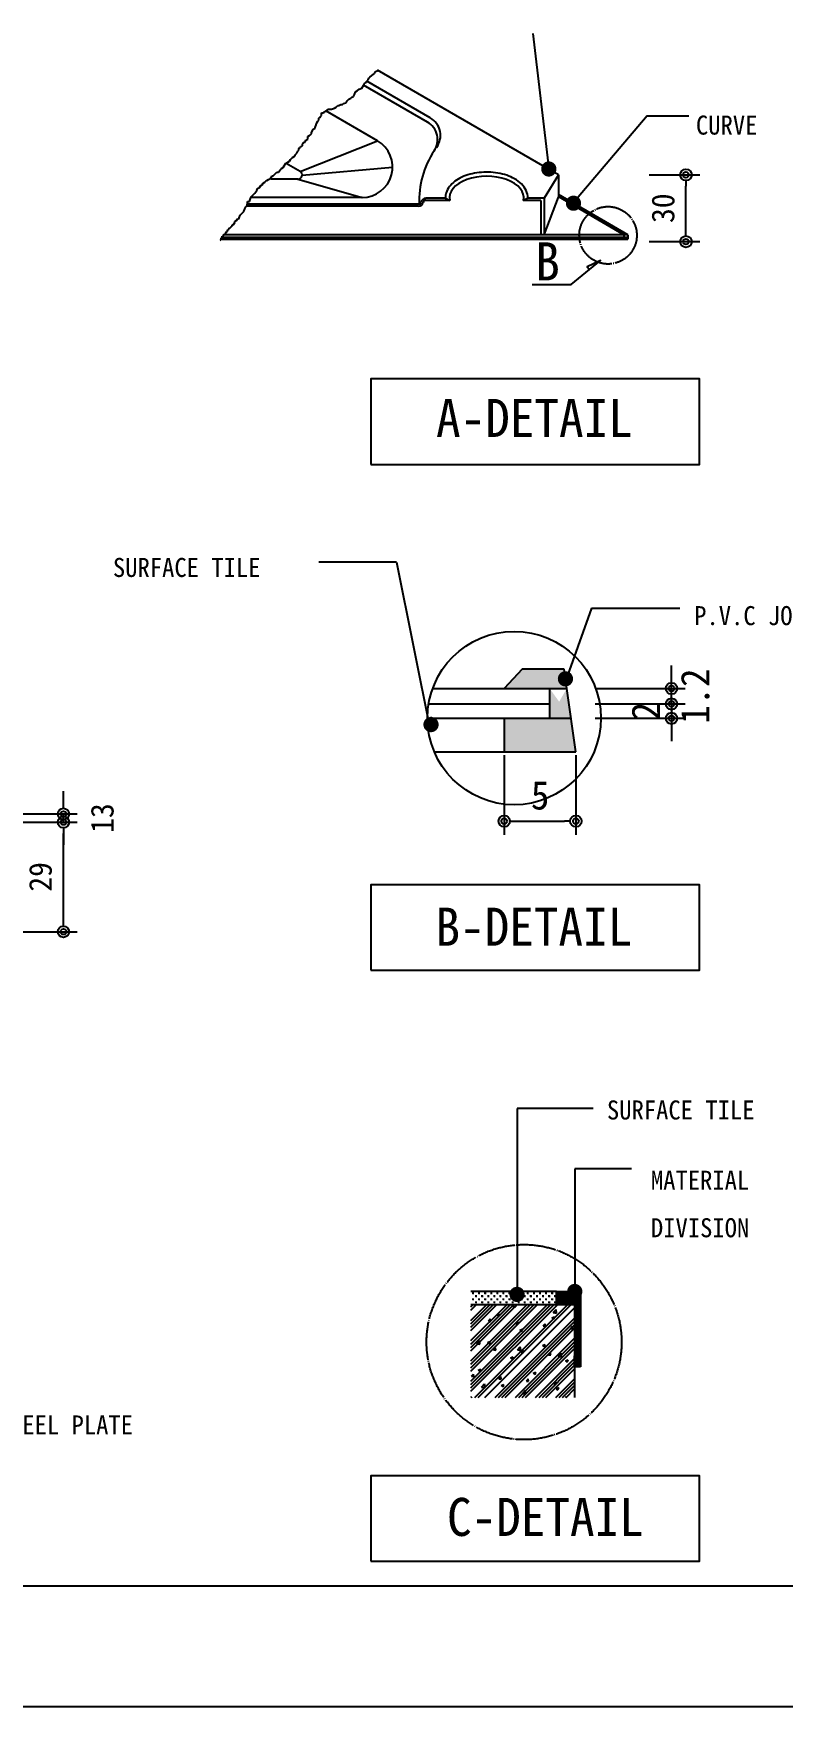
# Model space of a CAD drawing. Header units: millimetres. Extents: x 209 to 75467, y 6568 to 12199.
# Drawn here: x 60405 to 61586, y 6837 to 9473 of the extents above; entities that cross this region are included whole.
import ezdxf

# ---------------------------------------------------------------- set-up
doc = ezdxf.new("R2010")
doc.units = ezdxf.units.MM
doc.header["$MEASUREMENT"] = 0
doc.linetypes.add('CENTER', pattern=[65, 60, -2, 1, -2])
doc.layers.get('0').update_dxf_attribs({"linetype": 'CONTINUOUS'})
for name, color, linetype in [('7dim', 7, 'CONTINUOUS'), ('DIM', 7, 'CONTINUOUS'), ('DIM1', 7, 'CONTINUOUS'), ('LEADER', 7, 'CONTINUOUS'), ('TABL', 7, 'CONTINUOUS'), ('TEX', 3, 'CONTINUOUS'), ('TEXT', 7, 'CONTINUOUS')]:
    doc.layers.add(name, color=color, linetype=linetype)
doc.styles.add('굴림체', font='굴림체')
doc.styles.add('돋움체', font='')
doc.styles.get('돋움체').set_extended_font_data('DotumChe')
doc.dimstyles.new('pjssd', dxfattribs={"dimscale": 10, "dimtxt": 2.5, "dimasz": 1, "dimexe": 1.2, "dimexo": 1.5, "dimgap": 1, "dimtad": 1, "dimdec": 0, "dimdsep": 46, "dimlunit": 6, "dimtxsty": '굴림체', "dimblk": 'ORIGIN2', "dimcen": -1, "dimdle": 2, "dimclrd": 7, "dimclre": 7, "dimclrt": 3, "dimadec": 0, "dimazin": 0, "dimtfac": 1, "dimtdec": 0, "dimtix": 1, "dimtmove": 2, "dimatfit": 0, "dimldrblk": 'DIMDOT', "dimfxl": 1.2, "dimtolj": 1, "dimtzin": 0, "dimarcsym": 0})

# ---------------------------------------------------------------- blocks, each defined once
blk = doc.blocks.new('*X39')
at = {"color": 0}
for p, q in [((206.25, 279.75), (206.62, 279.75)), ((206.25, 278.25), (206.62, 278.25)), ((206.44, 279.56), (206.44, 279.94)), ((206.44, 278.06), (206.44, 278.44)), ((206.44, 276.91), (206.44, 276.94)), ((207, 279), (207.38, 279)), ((207, 277.5), (207.38, 277.5)), ((207.19, 278.81), (207.19, 279.19)), ((207.19, 277.31), (207.19, 277.69)), ((207.75, 279.75), (208.12, 279.75)), ((207.75, 278.25), (208.12, 278.25)), ((207.94, 279.56), (207.94, 279.94)), ((207.94, 278.06), (207.94, 278.44)), ((207.94, 276.91), (207.94, 276.94)), ((208.5, 279), (208.88, 279)), ((208.5, 277.5), (208.88, 277.5)), ((208.69, 278.81), (208.69, 279.19)), ((208.69, 277.31), (208.69, 277.69)), ((209.25, 279.75), (209.62, 279.75)), ((209.25, 278.25), (209.62, 278.25)), ((209.44, 279.56), (209.44, 279.94)), ((209.44, 278.06), (209.44, 278.44)), ((209.44, 276.91), (209.44, 276.94)), ((210, 279), (210.38, 279)), ((210, 277.5), (210.38, 277.5)), ((210.19, 278.81), (210.19, 279.19)), ((210.19, 277.31), (210.19, 277.69)), ((210.75, 279.75), (211.12, 279.75)), ((210.75, 278.25), (211.12, 278.25)), ((210.94, 279.56), (210.94, 279.94)), ((210.94, 278.06), (210.94, 278.44)), ((210.94, 276.91), (210.94, 276.94)), ((211.5, 279), (211.88, 279)), ((211.5, 277.5), (211.88, 277.5)), ((211.69, 278.81), (211.69, 279.19)), ((211.69, 277.31), (211.69, 277.69)), ((212.25, 279.75), (212.62, 279.75)), ((212.25, 278.25), (212.62, 278.25)), ((212.44, 279.56), (212.44, 279.94)), ((212.44, 278.06), (212.44, 278.44)), ((212.44, 276.91), (212.44, 276.94)), ((213, 279), (213.38, 279)), ((213, 277.5), (213.38, 277.5)), ((213.19, 278.81), (213.19, 279.19)), ((213.19, 277.31), (213.19, 277.69)), ((213.75, 279.75), (214.12, 279.75)), ((213.75, 278.25), (214.12, 278.25)), ((213.94, 279.56), (213.94, 279.94)), ((213.94, 278.06), (213.94, 278.44)), ((213.94, 276.91), (213.94, 276.94)), ((214.5, 279), (214.88, 279)), ((214.5, 277.5), (214.88, 277.5)), ((214.69, 278.81), (214.69, 279.19)), ((214.69, 277.31), (214.69, 277.69)), ((215.25, 279.75), (215.62, 279.75)), ((215.25, 278.25), (215.62, 278.25)), ((215.44, 279.56), (215.44, 279.94)), ((215.44, 278.06), (215.44, 278.44)), ((215.44, 276.91), (215.44, 276.94)), ((216, 279), (216.38, 279)), ((216, 277.5), (216.38, 277.5)), ((216.19, 278.81), (216.19, 279.19)), ((216.19, 277.31), (216.19, 277.69)), ((216.75, 279.75), (217.12, 279.75)), ((216.75, 278.25), (217.12, 278.25)), ((216.94, 279.56), (216.94, 279.94)), ((216.94, 278.06), (216.94, 278.44)), ((216.94, 276.91), (216.94, 276.94)), ((217.5, 279), (217.88, 279)), ((217.5, 277.5), (217.88, 277.5)), ((217.69, 278.81), (217.69, 279.19)), ((217.69, 277.31), (217.69, 277.69)), ((218.25, 279.75), (218.62, 279.75)), ((218.25, 278.25), (218.62, 278.25)), ((218.44, 279.56), (218.44, 279.94)), ((218.44, 278.06), (218.44, 278.44)), ((218.44, 276.91), (218.44, 276.94)), ((219, 279), (219.38, 279)), ((219, 277.5), (219.38, 277.5)), ((219.19, 278.81), (219.19, 279.19)), ((219.19, 277.31), (219.19, 277.69)), ((219.75, 279.75), (220.12, 279.75)), ((219.75, 278.25), (220.12, 278.25)), ((219.94, 279.56), (219.94, 279.94)), ((219.94, 278.06), (219.94, 278.44)), ((219.94, 276.91), (219.94, 276.94)), ((220.5, 279), (220.88, 279)), ((220.5, 277.5), (220.88, 277.5)), ((220.69, 278.81), (220.69, 279.19)), ((220.69, 277.31), (220.69, 277.69)), ((221.25, 279.75), (221.62, 279.75)), ((221.25, 278.25), (221.62, 278.25)), ((221.44, 279.56), (221.44, 279.94)), ((221.44, 278.06), (221.44, 278.44)), ((221.44, 276.91), (221.44, 276.94)), ((222, 279), (222.38, 279)), ((222, 277.5), (222.38, 277.5)), ((222.19, 278.81), (222.19, 279.19)), ((222.19, 277.31), (222.19, 277.69)), ((222.75, 279.75), (223.12, 279.75)), ((222.75, 278.25), (223.12, 278.25)), ((222.94, 279.56), (222.94, 279.94)), ((222.94, 278.06), (222.94, 278.44)), ((222.94, 276.91), (222.94, 276.94)), ((223.5, 279), (223.88, 279)), ((223.5, 277.5), (223.88, 277.5)), ((223.69, 278.81), (223.69, 279.19)), ((223.69, 277.31), (223.69, 277.69)), ((224.25, 279.75), (224.62, 279.75)), ((224.25, 278.25), (224.62, 278.25)), ((224.44, 279.56), (224.44, 279.94)), ((224.44, 278.06), (224.44, 278.44)), ((224.44, 276.91), (224.44, 276.94)), ((225, 279), (225.38, 279)), ((225, 277.5), (225.38, 277.5)), ((225.19, 278.81), (225.19, 279.19)), ((225.19, 277.31), (225.19, 277.69)), ((225.75, 279.75), (226.12, 279.75)), ((225.75, 278.25), (226.12, 278.25)), ((225.94, 279.56), (225.94, 279.94)), ((225.94, 278.06), (225.94, 278.44)), ((225.94, 276.91), (225.94, 276.94)), ((226.5, 279), (226.88, 279)), ((226.5, 277.5), (226.88, 277.5)), ((226.69, 278.81), (226.69, 279.19)), ((226.69, 277.31), (226.69, 277.69))]:
    blk.add_line(p, q, dxfattribs=at)
blk = doc.blocks.new('*X38')
at = {"color": 0}
for p, q in [((226.98, 277.36), (229.74, 280.12)), ((226.98, 277.89), (229.21, 280.12)), ((226.98, 278.42), (228.68, 280.12)), ((226.98, 278.95), (228.15, 280.12)), ((226.98, 279.48), (227.62, 280.12)), ((226.98, 280.02), (227.09, 280.12)), ((230.08, 276.91), (226.98, 280.01)), ((229.55, 276.91), (226.98, 279.48)), ((229.02, 276.91), (226.98, 278.95)), ((228.49, 276.91), (226.98, 278.42)), ((227.96, 276.91), (226.98, 277.89)), ((227.43, 276.91), (226.98, 277.36)), ((227.06, 276.91), (230.27, 280.12)), ((230.61, 276.91), (227.41, 280.12)), ((227.59, 276.91), (230.8, 280.12)), ((231.14, 276.91), (227.94, 280.12)), ((228.12, 276.91), (231.33, 280.12)), ((232.88, 275.71), (228.47, 280.12)), ((228.65, 276.91), (231.86, 280.12)), ((232.88, 276.24), (229, 280.12)), ((229.18, 276.91), (232.39, 280.12)), ((232.88, 276.77), (229.53, 280.12)), ((229.71, 276.91), (232.88, 280.08)), ((232.88, 277.3), (230.06, 280.12)), ((230.24, 276.91), (232.88, 279.55)), ((232.88, 277.83), (230.59, 280.12)), ((230.77, 276.91), (232.88, 279.02)), ((232.88, 278.36), (231.12, 280.12)), ((231.31, 276.91), (232.88, 278.49)), ((231.43, 276.51), (232.88, 277.96)), ((231.43, 275.98), (232.88, 277.43)), ((231.43, 275.45), (232.88, 276.9)), ((232.88, 275.18), (231.43, 276.62)), ((231.43, 274.92), (232.88, 276.37)), ((232.88, 278.89), (231.65, 280.12)), ((232.88, 279.42), (232.18, 280.12)), ((232.88, 279.95), (232.71, 280.12)), ((232.88, 274.65), (231.43, 276.09)), ((231.43, 274.39), (232.88, 275.84)), ((232.88, 274.12), (231.43, 275.56)), ((231.43, 273.86), (232.88, 275.31)), ((232.88, 273.58), (231.43, 275.03)), ((231.43, 273.33), (232.88, 274.78)), ((232.88, 273.05), (231.43, 274.5)), ((231.43, 272.8), (232.88, 274.25)), ((232.88, 272.52), (231.43, 273.97)), ((231.43, 272.27), (232.88, 273.72)), ((232.88, 271.99), (231.43, 273.44)), ((231.43, 271.74), (232.88, 273.19)), ((232.88, 271.46), (231.43, 272.91)), ((231.43, 271.21), (232.88, 272.66)), ((232.88, 270.93), (231.43, 272.38)), ((231.43, 270.68), (232.88, 272.12)), ((232.88, 270.4), (231.43, 271.85)), ((231.43, 270.15), (232.88, 271.59)), ((232.88, 269.87), (231.43, 271.32)), ((231.43, 269.62), (232.88, 271.06)), ((232.88, 269.34), (231.43, 270.79)), ((231.43, 269.09), (232.88, 270.53)), ((232.88, 268.81), (231.43, 270.26)), ((231.43, 268.55), (232.88, 270)), ((232.88, 268.28), (231.43, 269.73)), ((231.43, 268.02), (232.88, 269.47)), ((232.88, 267.75), (231.43, 269.2)), ((231.43, 267.49), (232.88, 268.94)), ((232.88, 267.22), (231.43, 268.67)), ((231.43, 266.96), (232.88, 268.41)), ((232.88, 266.69), (231.43, 268.14)), ((231.43, 266.43), (232.88, 267.88)), ((232.88, 266.16), (231.43, 267.61)), ((231.43, 265.9), (232.88, 267.35)), ((232.88, 265.63), (231.43, 267.08)), ((231.43, 265.37), (232.88, 266.82)), ((232.88, 265.1), (231.43, 266.55)), ((231.43, 264.84), (232.88, 266.29)), ((232.88, 264.57), (231.43, 266.02)), ((231.43, 264.31), (232.88, 265.76)), ((232.88, 264.04), (231.43, 265.49)), ((231.43, 263.78), (232.88, 265.23)), ((232.88, 263.51), (231.43, 264.96)), ((231.43, 263.25), (232.88, 264.7)), ((232.88, 262.98), (231.43, 264.43)), ((231.43, 262.72), (232.88, 264.17)), ((232.88, 262.45), (231.43, 263.9)), ((231.43, 262.19), (232.88, 263.64)), ((232.88, 261.92), (231.43, 263.37)), ((231.43, 261.66), (232.88, 263.11)), ((232.66, 261.6), (231.43, 262.84)), ((232.13, 261.6), (231.43, 262.31)), ((231.6, 261.6), (231.43, 261.78)), ((231.91, 261.6), (232.88, 262.58)), ((232.44, 261.6), (232.88, 262.05))]:
    blk.add_line(p, q, dxfattribs=at)
blk = doc.blocks.new('*X37')
at = {"color": 0}
for p, q in [((48279, 13277), (52291, 17289)), ((48279, 14338), (51230, 17289)), ((48279, 15398), (50170, 17289)), ((48279, 16459), (49109, 17289)), ((48279, 13100), (52468, 17289)), ((48279, 14161), (51407, 17289)), ((48279, 15222), (50346, 17289)), ((48279, 16282), (49286, 17289)), ((48279, 12924), (52644, 17289)), ((48279, 13984), (51584, 17289)), ((48279, 15045), (50523, 17289)), ((48279, 16106), (49462, 17289)), ((48279, 17166), (48402, 17289)), ((48279, 12747), (52821, 17289)), ((48279, 13807), (51761, 17289)), ((48279, 14868), (50700, 17289)), ((48279, 15929), (49639, 17289)), ((48279, 16989), (48579, 17289)), ((48485, 12423), (53352, 17289)), ((48662, 12423), (53528, 17289)), ((49015, 12423), (53705, 17112)), ((49546, 12423), (53705, 16582)), ((49723, 12423), (53705, 16405)), ((49899, 12423), (53705, 16229)), ((50076, 12423), (53705, 16052)), ((50606, 12423), (53705, 15521)), ((50783, 12423), (53705, 15345)), ((50960, 12423), (53705, 15168)), ((51137, 12423), (53705, 14991)), ((51667, 12423), (53705, 14461)), ((51844, 12423), (53705, 14284)), ((52021, 12423), (53705, 14107)), ((52197, 12423), (53705, 13930)), ((52728, 12423), (53705, 13400)), ((52905, 12423), (53705, 13223)), ((53081, 12423), (53705, 13047)), ((53258, 12423), (53705, 12870))]:
    blk.add_line(p, q, dxfattribs=at)
blk = doc.blocks.new('*X36')
at = {"color": 0}
for p, q in [((50585, 17174), (50619, 17208)), ((49290, 16409), (49308, 16428)), ((50902, 15900), (50960, 15958)), ((52597, 16535), (52628, 16565)), ((53516, 16039), (53599, 16122)), ((48648, 15237), (48741, 15330)), ((49206, 15265), (49292, 15351)), ((51017, 14778), (51023, 14783)), ((52933, 14572), (53012, 14651)), ((49819, 13403), (49859, 13443)), ((49006, 12943), (49017, 12955)), ((50995, 12635), (51134, 12774)), ((51148, 12611), (51153, 12616))]:
    blk.add_line(p, q, dxfattribs=at)
blk = doc.blocks.new('*X35')
at = {"color": 0}
for p, q in [((49640, 16751), (49780, 16805)), ((49640, 16751), (49740, 16684)), ((49740, 16684), (49780, 16805)), ((50445, 17196), (50535, 17289)), ((50445, 17196), (50623, 17168)), ((50623, 17168), (50609, 17289)), ((52514, 16591), (52654, 16645)), ((52580, 16865), (52736, 17027)), ((52580, 16865), (52758, 16837)), ((52614, 16524), (52654, 16645)), ((52758, 16837), (52736, 17027)), ((49192, 16418), (49289, 16533)), ((49192, 16418), (49312, 16407)), ((49312, 16407), (49289, 16533)), ((50627, 16292), (50723, 16407)), ((50627, 16292), (50746, 16282)), ((50746, 16282), (50723, 16407)), ((50834, 15946), (50974, 16000)), ((50834, 15946), (50933, 15879)), ((50933, 15879), (50974, 16000)), ((52061, 16167), (52158, 16282)), ((52061, 16167), (52181, 16156)), ((52181, 16156), (52158, 16282)), ((52514, 16591), (52614, 16524)), ((53496, 16041), (53592, 16156)), ((53496, 16041), (53615, 16031)), ((53615, 16031), (53592, 16156)), ((48576, 15248), (48732, 15410)), ((48576, 15248), (48754, 15220)), ((48754, 15220), (48732, 15410)), ((49153, 15301), (49293, 15355)), ((49153, 15301), (49253, 15234)), ((49253, 15234), (49293, 15355)), ((49470, 14913), (49566, 15028)), ((49470, 14913), (49589, 14903)), ((49589, 14903), (49566, 15028)), ((50710, 14917), (50866, 15079)), ((50710, 14917), (50888, 14889)), ((50888, 14889), (50866, 15079)), ((50904, 14788), (51001, 14903)), ((51024, 14777), (51001, 14903)), ((52028, 15141), (52168, 15195)), ((52028, 15141), (52127, 15074)), ((52127, 15074), (52168, 15195)), ((50347, 14496), (50487, 14549)), ((50347, 14496), (50447, 14429)), ((50447, 14429), (50487, 14549)), ((50904, 14788), (51024, 14777)), ((52339, 14662), (52435, 14777)), ((52339, 14662), (52458, 14652)), ((52458, 14652), (52435, 14777)), ((52845, 14586), (53001, 14748)), ((52845, 14586), (53023, 14558)), ((53023, 14558), (53001, 14748)), ((53222, 14336), (53362, 14389)), ((53222, 14336), (53321, 14268)), ((53321, 14268), (53362, 14389)), ((48313, 13534), (48409, 13649)), ((48313, 13534), (48432, 13524)), ((48432, 13524), (48409, 13649)), ((48667, 13851), (48807, 13904)), ((48667, 13851), (48766, 13784)), ((48766, 13784), (48807, 13904)), ((49747, 13409), (49844, 13524)), ((49747, 13409), (49867, 13398)), ((49867, 13398), (49844, 13524)), ((51182, 13283), (51278, 13398)), ((51182, 13283), (51301, 13273)), ((51301, 13273), (51278, 13398)), ((51541, 13690), (51681, 13744)), ((51541, 13690), (51641, 13623)), ((51641, 13623), (51681, 13744)), ((52616, 13158), (52713, 13273)), ((52616, 13158), (52736, 13147)), ((52736, 13147), (52713, 13273)), ((48279, 12438), (48320, 12454)), ((48310, 12423), (48320, 12454)), ((48841, 12969), (48997, 13131)), ((48841, 12969), (49019, 12941)), ((49019, 12941), (48997, 13131)), ((49861, 13045), (50001, 13099)), ((49861, 13045), (49960, 12978)), ((49960, 12978), (50001, 13099)), ((50976, 12638), (51131, 12800)), ((50976, 12638), (51154, 12610)), ((51154, 12610), (51131, 12800)), ((52735, 12885), (52875, 12939)), ((52735, 12885), (52834, 12818)), ((52834, 12818), (52875, 12939)), ((53222, 12423), (53266, 12469)), ((53271, 12423), (53266, 12469))]:
    blk.add_line(p, q, dxfattribs=at)
blk = doc.blocks.new('_Origin2')
at = {"color": 0, "linetype": 'ByBlock', "lineweight": -2}
blk.add_line((-0.5, 0), (-1, 0), dxfattribs=at)
for radius in [0.5, 0.25]:
    blk.add_circle((0, 0), radius, dxfattribs=at)
blk = doc.blocks.new('*D249')
at = {"layer": 'DIM', "color": 7, "lineweight": -2, "transparency": 16777216}
for p, q in [((60285.8, 8230.5), (60473.6, 8230.5)), ((60452, 8075.8), (60452, 8212.5)), ((60285.8, 8057.8), (60473.6, 8057.8))]:
    blk.add_line(p, q, dxfattribs=at)
at = {"layer": 'DIM', "color": 7, "lineweight": -2, "transparency": 16777216, "xscale": 18, "yscale": 18, "zscale": 18}
for p, rotation in [((60452, 8230.5), 90), ((60452, 8057.8), 270)]:
    blk.add_blockref('_Origin2', p, dxfattribs=dict(at, rotation=rotation))
at = {"layer": 'DIM', "color": 3, "transparency": 16777216, "insert": (60416, 8144.2), "char_height": 36, "attachment_point": 5, "rotation": 90, "style": '돋움체'}
blk.add_mtext('\\A1;29', dxfattribs=at)
blk = doc.blocks.new('DIMDOT')
at = {"linetype": 'Continuous'}
blk.add_line((-2, 0), (2, 0), dxfattribs=at)
for radius in [0.5, 0.25]:
    blk.add_circle((0, 0), radius, dxfattribs=at)
blk = doc.blocks.new('*D250')
at = {"layer": 'DIM', "color": 7, "lineweight": -2, "transparency": 16777216}
for p, q in [((60452, 8261.3), (60452, 8279.3)), ((60285.8, 8243.3), (60473.6, 8243.3)), ((60285.8, 8230.5), (60473.6, 8230.5)), ((60452, 8230.5), (60452, 8243.3)), ((60452, 8212.5), (60452, 8194.5))]:
    blk.add_line(p, q, dxfattribs=at)
at = {"layer": 'DIM', "color": 7, "lineweight": -2, "transparency": 16777216, "xscale": 18, "yscale": 18, "zscale": 18}
for p, rotation in [((60452, 8243.3), 270), ((60452, 8230.5), 90)]:
    blk.add_blockref('_Origin2', p, dxfattribs=dict(at, rotation=rotation))
at = {"layer": 'DIM', "color": 3, "transparency": 16777216, "insert": (60513.4, 8236.9), "char_height": 36, "attachment_point": 5, "rotation": 90, "style": '돋움체'}
blk.add_mtext('\\A1;13', dxfattribs=at)
blk = doc.blocks.new('*D251')
at = {"layer": 'DIM', "color": 7, "lineweight": -2, "transparency": 16777216}
for p, q in [((61375.4, 9250.5), (61455, 9250.5)), ((61433.4, 9163.2), (61433.4, 9232.5)), ((61375.4, 9145.2), (61455, 9145.2))]:
    blk.add_line(p, q, dxfattribs=at)
at = {"layer": 'DIM', "color": 7, "lineweight": -2, "transparency": 16777216, "xscale": 18, "yscale": 18, "zscale": 18}
for p, rotation in [((61433.4, 9250.5), 90), ((61433.4, 9145.2), 270)]:
    blk.add_blockref('_Origin2', p, dxfattribs=dict(at, rotation=rotation))
at = {"layer": 'DIM', "color": 3, "transparency": 16777216, "insert": (61397.4, 9197.9), "char_height": 36, "attachment_point": 5, "rotation": 90, "style": '돋움체'}
blk.add_mtext('\\A1;30', dxfattribs=at)
blk = doc.blocks.new('*D493')
at = {"layer": 'DIM', "color": 7, "lineweight": -2, "transparency": 16777216}
for p, q in [((61147, 8314.3), (61147, 8210.4)), ((61259.9, 8314.3), (61259.9, 8210.4)), ((61165, 8232), (61241.9, 8232))]:
    blk.add_line(p, q, dxfattribs=at)
at = {"layer": 'DIM', "color": 7, "lineweight": -2, "transparency": 16777216, "xscale": 18, "yscale": 18, "zscale": 18, "rotation": 180}
blk.add_blockref('_Origin2', (61147, 8232), dxfattribs=at)
at = {"layer": 'DIM', "color": 7, "lineweight": -2, "transparency": 16777216, "xscale": 18, "yscale": 18, "zscale": 18}
blk.add_blockref('_Origin2', (61259.9, 8232), dxfattribs=at)
at = {"layer": 'DIM', "color": 3, "transparency": 16777216, "insert": (61203.5, 8272.5), "char_height": 45, "attachment_point": 5, "style": '돋움체'}
blk.add_mtext('\\A1;5', dxfattribs=at)
blk = doc.blocks.new('*D254')
at = {"layer": 'DIM', "color": 7, "lineweight": -2, "transparency": 16777216}
for p, q in [((61410.6, 8434.7), (61410.6, 8452.7)), ((61290.3, 8416.7), (61432.2, 8416.7)), ((61410.6, 8416.7), (61410.6, 8394.1)), ((61290.3, 8394.1), (61432.2, 8394.1)), ((61410.6, 8376.1), (61410.6, 8358.1))]:
    blk.add_line(p, q, dxfattribs=at)
at = {"layer": 'DIM', "color": 7, "lineweight": -2, "transparency": 16777216, "xscale": 18, "yscale": 18, "zscale": 18}
for p, rotation in [((61410.6, 8416.7), 270), ((61410.6, 8394.1), 90)]:
    blk.add_blockref('_Origin2', p, dxfattribs=dict(at, rotation=rotation))
at = {"layer": 'DIM', "color": 3, "transparency": 16777216, "insert": (61370.1, 8405.4), "char_height": 45, "attachment_point": 5, "rotation": 90, "style": '돋움체'}
blk.add_mtext('\\A1;2', dxfattribs=at)
blk = doc.blocks.new('*D255')
at = {"layer": 'DIM', "color": 7, "lineweight": -2, "transparency": 16777216}
for p, q in [((61410.6, 8459.2), (61410.6, 8477.2)), ((61290.3, 8441.2), (61432.2, 8441.2)), ((61410.6, 8416.7), (61410.6, 8441.2)), ((61290.3, 8416.7), (61432.2, 8416.7)), ((61410.6, 8398.7), (61410.6, 8380.7))]:
    blk.add_line(p, q, dxfattribs=at)
at = {"layer": 'DIM', "color": 7, "lineweight": -2, "transparency": 16777216, "xscale": 18, "yscale": 18, "zscale": 18}
for p, rotation in [((61410.6, 8441.2), 270), ((61410.6, 8416.7), 90)]:
    blk.add_blockref('_Origin2', p, dxfattribs=dict(at, rotation=rotation))
at = {"layer": 'DIM', "color": 3, "transparency": 16777216, "insert": (61448.1, 8429), "char_height": 45, "attachment_point": 5, "rotation": 90, "style": '돋움체'}
blk.add_mtext('\\A1;1.2', dxfattribs=at)

msp = doc.modelspace()

# ---------------------------------------------------------------- linework, layer by layer
for p, q in [((60942.4, 9410.1), (60943.8, 9413.1)), ((60943.8, 9413.1), (60946.7, 9414.5)), ((60946.7, 9414.5), (60948.7, 9415.5)), ((61208, 9264.8), (60946.9, 9415.5)), ((60918, 9385.7), (60922.2, 9387.1)), ((60922.2, 9387.1), (60925.2, 9391.4)), ((60925.2, 9391.4), (60926.6, 9394.3)), ((61025.8, 9333.7), (60925.3, 9391.7)), ((60926.6, 9394.3), (60928, 9395.7)), ((60928, 9395.7), (60929.4, 9397.2)), ((60929.4, 9397.2), (60932.3, 9400.1)), ((61030.4, 9340.2), (60930.2, 9398)), ((60932.3, 9400.1), (60933.7, 9403)), ((60933.7, 9403), (60935.2, 9404.4)), ((60935.2, 9404.4), (60938.1, 9407.2)), ((60938.1, 9407.2), (60942.4, 9410.1)), ((60881.9, 9356.9), (60884.8, 9359.8)), ((60884.8, 9359.8), (60886.3, 9359.8)), ((60886.3, 9359.8), (60889.2, 9361.2)), ((60889.2, 9361.2), (60892, 9361.2)), ((60892, 9361.2), (60893.4, 9362.7)), ((60893.4, 9362.7), (60897.8, 9364.1)), ((60897.8, 9364.1), (60899.2, 9366.9)), ((60899.2, 9366.9), (60902.1, 9369.8)), ((60902.1, 9369.8), (60904.9, 9371.3)), ((60904.9, 9371.3), (60906.5, 9372.8)), ((60906.5, 9372.8), (60909.3, 9374.2)), ((60909.3, 9374.2), (60910.7, 9377)), ((60910.7, 9377), (60912.2, 9381.4)), ((60912.2, 9381.4), (60915, 9382.8)), ((60915, 9382.8), (60918, 9385.7)), ((60851.7, 9332.5), (60853.1, 9335.3)), ((60853.1, 9335.3), (60854.6, 9336.7)), ((60854.6, 9339.6), (60856, 9341.1)), ((60854.6, 9336.7), (60854.6, 9339.6)), ((60856, 9341.1), (60857.5, 9342.5)), ((60857.5, 9342.5), (60858.9, 9343.9)), ((60858.9, 9343.9), (60858.9, 9348.2)), ((60858.9, 9348.2), (60861.8, 9348.2)), ((60861.8, 9348.2), (60863.2, 9349.7)), ((60863.2, 9349.7), (60866.1, 9351.2)), ((60946.9, 9304.3), (60865.9, 9351.1)), ((60866.1, 9351.2), (60867.6, 9352.6)), ((60867.6, 9352.6), (60869, 9354)), ((60869, 9354), (60874.7, 9354)), ((60874.7, 9354), (60879.1, 9355.4)), ((60879.1, 9355.4), (60881.9, 9356.9)), ((60837.3, 9310.9), (60840.2, 9312.3)), ((60837.3, 9306.5), (60837.3, 9310.9)), ((60840.2, 9312.3), (60841.7, 9313.7)), ((60841.7, 9313.7), (60843.1, 9315.1)), ((60843.1, 9316.6), (60845.9, 9322.4)), ((60843.1, 9315.1), (60843.1, 9316.6)), ((60845.9, 9322.4), (60848.9, 9323.8)), ((60848.9, 9325.2), (60850.3, 9329.5)), ((60848.9, 9323.8), (60848.9, 9325.2)), ((60850.3, 9331), (60851.7, 9332.5)), ((60850.3, 9329.5), (60850.3, 9331)), ((60812.9, 9277.7), (60817.1, 9280.6)), ((60817.1, 9282.1), (60820.1, 9284.9)), ((60817.1, 9280.6), (60817.1, 9282.1)), ((60820.1, 9284.9), (60821.5, 9287.8)), ((60821.5, 9287.8), (60822.9, 9289.3)), ((60822.9, 9292.1), (60824.4, 9293.5)), ((60822.9, 9289.3), (60822.9, 9292.1)), ((60824.4, 9293.5), (60825.8, 9293.5)), ((60825, 9255.8), (60946.9, 9304.3)), ((60825.8, 9293.5), (60825.8, 9295)), ((60825.8, 9295), (60827.2, 9295)), ((60827.2, 9295), (60827.2, 9296.4)), ((60827.2, 9296.4), (60828.7, 9296.4)), ((60828.7, 9296.4), (60828.7, 9299.3)), ((60828.7, 9299.3), (60830.2, 9299.3)), ((60830.2, 9300.8), (60831.6, 9302.2)), ((60830.2, 9299.3), (60830.2, 9300.8)), ((60831.6, 9302.2), (60833, 9302.2)), ((60833, 9302.2), (60834.4, 9305)), ((60834.4, 9305), (60837.3, 9306.5)), ((60786.9, 9253.2), (60788.3, 9254.7)), ((60788.3, 9254.7), (60791.3, 9254.7)), ((60791.3, 9254.7), (60794.1, 9259)), ((60794.1, 9259), (60795.6, 9260.5)), ((60795.6, 9260.5), (60798.4, 9261.9)), ((60798.4, 9261.9), (60799.9, 9264.7)), ((60799.9, 9264.7), (60802.8, 9269.1)), ((60802.8, 9269.1), (60805.6, 9270.6)), ((60825, 9255.8), (60803.2, 9268.4)), ((60805.6, 9270.6), (60808.6, 9272)), ((60808.6, 9272), (60810, 9274.8)), ((60810, 9274.8), (60812.9, 9277.7)), ((60828.2, 9250.2), (60970.9, 9262.7)), ((61232.6, 9250.5), (61208, 9264.8)), ((60756.7, 9225.9), (60758.1, 9228.8)), ((60758.1, 9228.8), (60761.1, 9230.3)), ((60761.1, 9230.3), (60762.5, 9233.1)), ((60762.5, 9233.1), (60765.3, 9234.5)), ((60765.3, 9234.5), (60766.8, 9237.4)), ((60766.8, 9237.4), (60769.7, 9238.9)), ((60769.7, 9238.9), (60771.1, 9240.3)), ((60771.1, 9240.3), (60772.6, 9241.8)), ((60772.6, 9241.8), (60775.4, 9243.2)), ((60775.4, 9243.2), (60778.3, 9244.6)), ((60778.3, 9244.6), (60781.2, 9249)), ((60821.8, 9243.8), (60779.5, 9243.8)), ((60781.2, 9249), (60782.6, 9249)), ((60782.6, 9249), (60785.5, 9251.8)), ((60785.5, 9251.8), (60786.9, 9253.2)), ((60821.8, 9243.8), (60922.9, 9214.8)), ((61232.6, 9250.5), (61209.7, 9213.5)), ((61232.6, 9250.5), (61232.6, 9215.2)), ((60739.4, 9200), (60740.9, 9201.4)), ((60740.9, 9201.4), (60742.4, 9205.7)), ((61013, 9204.3), (60741.9, 9204.3)), ((60742.4, 9205.7), (60742.4, 9208.7)), ((60742.4, 9208.7), (60745.2, 9208.7)), ((60745.2, 9208.7), (60746.6, 9211.5)), ((60746.6, 9211.5), (60748.1, 9215.8)), ((60748.1, 9215.8), (60749.5, 9217.3)), ((60922.9, 9214.8), (60748.2, 9214.8)), ((60749.5, 9217.3), (60752.4, 9220.2)), ((60752.4, 9220.2), (60753.9, 9221.6)), ((60753.9, 9221.6), (60756.7, 9225.9)), ((61013, 9204.3), (60912, 9204.3)), ((61061.1, 9210.2), (61022.6, 9210.2)), ((61054.3, 9213.5), (61023.1, 9213.5)), ((61054.3, 9213.5), (61061.1, 9210.2)), ((61184.1, 9213.5), (61176.8, 9209.7)), ((61204.8, 9210.2), (61177.2, 9210.2)), ((61209.7, 9213.5), (61184.1, 9213.5)), ((61204.8, 9210.2), (61204.8, 9156.2)), ((61209.7, 9156.2), (61232.6, 9215.2)), ((61209.7, 9213.5), (61209.7, 9156.2)), ((61342, 9156.2), (61232.6, 9219.3)), ((61335.6, 9156.2), (61232.8, 9215.6)), ((60720.7, 9172.6), (60722.2, 9175.5)), ((60722.2, 9177), (60725.1, 9178.4)), ((60722.2, 9175.5), (60722.2, 9177)), ((60725.1, 9178.4), (60726.5, 9181.3)), ((60726.5, 9181.3), (60727.9, 9181.3)), ((60727.9, 9181.3), (60729.3, 9182.7)), ((60729.3, 9182.7), (60730.9, 9187.1)), ((60730.9, 9187.1), (60732.3, 9188.5)), ((60732.3, 9188.5), (60733.7, 9190)), ((60733.7, 9190), (60736.6, 9192.8)), ((60736.6, 9192.8), (60738, 9197.1)), ((60738, 9197.1), (60739.4, 9200)), ((61011.9, 9201.1), (60740.5, 9201.1)), ((60700.5, 9148.2), (60700.5, 9151)), ((60700.5, 9151), (60702.1, 9151)), ((60702.1, 9151), (60702.1, 9153.9)), ((60702.1, 9153.9), (60703.5, 9153.9)), ((60702.1, 9152.4), (61342, 9152.4)), ((60702.1, 9148.9), (61342, 9148.9)), ((60703.5, 9153.9), (60704.9, 9155.4)), ((60704.9, 9155.4), (60704.9, 9156.8)), ((60704.9, 9156.8), (60706.3, 9156.8)), ((61342, 9156.2), (60704.9, 9156.2)), ((60706.3, 9156.8), (60706.3, 9158.3)), ((60706.3, 9158.3), (60707.8, 9158.3)), ((60707.8, 9159.7), (60709.2, 9161.1)), ((60707.8, 9158.3), (60707.8, 9159.7)), ((60709.2, 9161.1), (60710.6, 9161.1)), ((60710.6, 9161.1), (60710.6, 9164)), ((60710.6, 9164), (60712.1, 9164)), ((60712.1, 9164), (60713.6, 9166.9)), ((60713.6, 9166.9), (60715, 9166.9)), ((60715, 9166.9), (60716.4, 9168.4)), ((60716.4, 9168.4), (60717.8, 9169.8)), ((60717.8, 9171.2), (60720.7, 9172.6)), ((60717.8, 9169.8), (60717.8, 9171.2)), ((60699.1, 9146.8), (60700.5, 9148.2)), ((60977.3, 8640), (60854.4, 8640)), ((61284.5, 8567.6), (61423.6, 8567.6)), ((61034.2, 8441.2), (61245.6, 8441.2)), ((61218.4, 8441.2), (61218.4, 8394.1)), ((61259.9, 8341.3), (61245.6, 8441.2)), ((61027.8, 8416.7), (61218.4, 8416.7)), ((61025.9, 8394.1), (61252.3, 8394.1)), ((61147, 8394.1), (61147, 8341.3)), ((61036.7, 8341.3), (61259.9, 8341.3)), ((61147, 8335.9), (61147, 8233.1)), ((61259.9, 8335.9), (61259.9, 8233.1)), ((61094.4, 7470.3), (61257.8, 7470.3)), ((61257.8, 7470.3), (61257.8, 7323.7))]:
    msp.add_line(p, q)
at = {"color": 8}
for p, q in [((61175.4, 8471.4), (61147, 8441.2)), ((61241.2, 8471.4), (61175.4, 8471.4)), ((61245.6, 8441.2), (61241.2, 8471.4))]:
    msp.add_line(p, q, dxfattribs=at)
for centre, radius, start, end in [((61009.8, 9306), 32, 326.114, 60), ((61014.4, 9312.5), 32, 323.4509, 60), ((60922.9, 9262.7), 48, 270, 60), ((61151.3, 9210.9), 138.5, 146.114, 182.8563), ((60821.8, 9250.2), 6.4, 270, 60), ((61011.9, 9208.3), 7.23, 270, 350.9196), ((61013, 9207.2), 2.89, 270, 0), ((61023.1, 9206.2), 7.23, 90, 172.2142), ((61022.6, 9206.6), 3.61, 90, 170.9196)]:
    msp.add_arc(centre, radius, start, end)
for points in [[(61232.6, 9219.3), (61232.8, 9215.6), (61342, 9156.2), (61232.6, 9215.2)], [(61335.6, 9156.2), (61342, 9156.2), (61232.6, 9219.3), (61232.8, 9215.6)], [(61232.6, 9219.3), (61232.6, 9215.2), (61335.6, 9156.2), (61342, 9156.2)], [(61335.6, 9156.2), (61342, 9156.2), (61232.6, 9219.3), (61232.6, 9215.2)], [(61342, 9156.2), (61232.6, 9215.2), (61335.6, 9156.2), (61342, 9156.2)], [(61335.6, 9156.2), (61342, 9148.9), (61335.6, 9148.9), (61335.6, 9156.2)], [(61342, 9148.9), (61342, 9156.2), (61335.6, 9156.2), (61342, 9148.9)]]:
    msp.add_solid(points)
for points in [[(61147, 8441.2), (61175.4, 8471.4), (61245.6, 8441.2), (61241.2, 8471.4)], [(61218.4, 8394.1), (61245.6, 8441.2), (61218.4, 8441.2), (61245.6, 8441.2)], [(61218.4, 8441.2), (61245.6, 8441.2), (61252.3, 8394.1), (61218.4, 8394.1)], [(61252.3, 8394.1), (61218.4, 8394.1), (61252.3, 8394.1), (61245.6, 8441.2)], [(61147, 8341.3), (61147, 8394.1), (61259.9, 8341.3), (61252.3, 8394.1)]]:
    msp.add_solid(points, dxfattribs=at)
at = {"layer": '7dim'}
for p, q in [((61335.6, 9156.2), (61335.6, 9148.9)), ((61342, 9156.2), (61342, 9148.9))]:
    msp.add_line(p, q, dxfattribs=at)
msp.add_ellipse((61119.2, 9214.6), major_axis=(-58.5, 0), ratio=0.57735, start_param=3.011651, end_param=6.413127, dxfattribs=at)
msp.add_open_spline([(61184.1, 9213.5), (61184.1, 9213.6), (61184.1, 9213.7), (61184.2, 9217.9), (61183.3, 9222), (61179.9, 9229.5), (61177.4, 9233), (61171.1, 9239.2), (61167.3, 9242), (61155.6, 9248.6), (61146.6, 9251.6), (61127.4, 9254.9), (61117.2, 9255.2), (61097.6, 9253), (61088.2, 9250.6), (61072, 9243.2), (61065.3, 9238.2), (61058.2, 9229.1), (61056.4, 9225.7), (61054.6, 9219.6), (61054.2, 9217.1), (61054.2, 9214.6), (61054.2, 9214.2), (61054.3, 9213.8), (61054.3, 9213.5)], degree=3, knots=[3.116493, 3.116493, 3.116493, 3.116493, 3.124624, 3.124624, 3.396611, 3.396611, 3.668598, 3.668598, 3.940585, 3.940585, 4.42145, 4.42145, 4.902314, 4.902314, 5.383178, 5.383178, 5.864042, 5.864042, 6.11547, 6.11547, 6.283185, 6.283185, 6.283185, 6.308287, 6.308287, 6.308287, 6.308287], dxfattribs=at)
at = {"layer": 'DIM', "const_width": 12}
for points in [[(61211.2, 9259.7, 1), (61223.2, 9259.7, 1)], [(61250.1, 9205.8, 1), (61262.1, 9205.8, 1)], [(61025.5, 8384.2, 1), (61037.5, 8384.2, 1)], [(61161.1, 7486.3, 1), (61173.1, 7486.3, 1)], [(61252.1, 7490.8, 1), (61264.1, 7490.8, 1)]]:
    msp.add_lwpolyline(points, format="xyb", close=True, dxfattribs=at)
at = {"layer": 'DIM', "color": 8, "const_width": 12}
msp.add_lwpolyline([(61237.4, 8456.3, 1), (61249.4, 8456.3, 1)], format="xyb", close=True, dxfattribs=at)
at = {"layer": 'DIM1'}
for p, q in [((61191.9, 9473.3), (61217.2, 9259.7)), ((61372.1, 9343.3), (61254.6, 9204.9)), ((60977.3, 8640), (61030.6, 8373.3)), ((61284.5, 8567.6), (61241.3, 8446.8)), ((61032.3, 8395.1), (61027, 8392.3)), ((61030.6, 8373.3), (61032.3, 8395.1)), ((61287.1, 7779.2), (61167.1, 7779.2)), ((61167.1, 7779.2), (61167.1, 7486.3)), ((61258.1, 7684.1), (61258.1, 7490.6)), ((61347.3, 7684.1), (61258.1, 7684.1)), ((61229.3, 7490.8), (61094.5, 7490.8)), ((61229.3, 7490.8), (61267, 7490.8)), ((61229.3, 7470.3), (61229.3, 7490.8)), ((61267, 7490.8), (61267, 7372.3)), ((61190.9, 7470.3), (61229.3, 7470.3)), ((61257.8, 7372.3), (61257.8, 7389.5)), ((61267, 7372.3), (61257.8, 7372.3))]:
    msp.add_line(p, q, dxfattribs=at)
at = {"layer": 'DIM1', "color": 8}
for p, q in [((61241.3, 8446.8), (61245, 8465.8)), ((61245, 8465.8), (61250.4, 8462.9))]:
    msp.add_line(p, q, dxfattribs=at)
at = {"layer": 'DIM1'}
msp.add_lwpolyline([(61191.2, 9077.9), (61252.3, 9077.9), (61298.9, 9115.6), (61277.9, 9105.6), (61281.4, 9101.4)], dxfattribs=at)
at = {"layer": 'DIM1', "linetype": 'CENTER'}
for centre, radius in [((61310.6, 9155.2), 45.3), ((61178.2, 7411.1), 153.7)]:
    msp.add_circle(centre, radius, dxfattribs=at)
at = {"layer": 'DIM1'}
msp.add_circle((61162.6, 8394.4), 136.6, dxfattribs=at)
at = {"layer": 'LEADER'}
msp.add_line((61372.1, 9343.3), (61437.7, 9343.3), dxfattribs=at)
for points in [[(60936.7, 8794.2), (61454.9, 8794.2), (61454.9, 8928.8), (60936.7, 8928.8)], [(60936.7, 7997.1), (61454.9, 7997.1), (61454.9, 8131.8), (60936.7, 8131.8)], [(60936.7, 7065.7), (61454.9, 7065.7), (61454.9, 7200.3), (60936.7, 7200.3)]]:
    msp.add_lwpolyline(points, close=True, dxfattribs=at)
at = {"layer": 'TABL'}
for p, q in [((66356.5, 7026.7), (59009, 7026.7)), ((59009, 6836.8), (66356.5, 6836.8))]:
    msp.add_line(p, q, dxfattribs=at)

# ---------------------------------------------------------------- block references
at = {"xscale": 0.0301123127937899, "yscale": 0.0301123127937899, "zscale": 0.0301123127937899}
for name in ['*X37', '*X35', '*X36']:
    msp.add_blockref(name, (59640.6, 6949.7), dxfattribs=at)
at = {"layer": 'DIM1', "xscale": 6.397487662427011, "yscale": 6.397487662427011, "zscale": 6.397487662427011}
for name in ['*X39', '*X38']:
    msp.add_blockref(name, (59777.2, 5698.7), dxfattribs=at)

# ---------------------------------------------------------------- texts
at = {"layer": 'TEX', "color": 3, "style": '돋움체'}
for s, p in [('CURVE', (61449.1, 9313.9)), ('SURFACE TILE', (60530, 8616.8)), ('P.V.C JOINT', (61446.3, 8540.9)), ('SURFACE TILE', (61308.8, 7761.9)), ('MATERIAL', (61378.1, 7651.2)), ('DIVISION', (61378.1, 7576.3)), ('STEEL PLATE', (60348.5, 7265.6))]:
    msp.add_text(s, height=30, dxfattribs=at).set_placement(p)
at = {"layer": 'TEXT', "color": 3, "style": '돋움체'}
for s, p in [('B', (61195.8, 9084.1)), ('A-DETAIL', (61039.4, 8837.4)), ('B-DETAIL', (61038.5, 8035.7)), ('C-DETAIL', (61056.7, 7105.6))]:
    msp.add_text(s, height=60, dxfattribs=at).set_placement(p)

# ---------------------------------------------------------------- dimensions: what is measured, and where the dimension line sits
at = {"layer": 'DIM'}
for base, p1, p2, text, override, picture, middle in [((61433.4, 9250.5), (61348.4, 9145.2), (61348.4, 9250.5), '30', {"dimscale": 18, "dimtxt": 2, "dimtxsty": '돋움체'}, '*D251', (61397.4, 9197.9)), ((61410.6, 8394.1), (61263.3, 8416.7), (61263.3, 8394.1), '2', {"dimscale": 18, "dimtxsty": '돋움체'}, '*D254', (61370.1, 8405.4)), ((60452, 8230.5), (60258.8, 8057.8), (60258.8, 8230.5), '29', {"dimscale": 18, "dimtxt": 2, "dimtxsty": '돋움체'}, '*D249', (60416, 8144.2))]:
    dim = msp.add_linear_dim(base=base, p1=p1, p2=p2, angle=90, text=text, dimstyle='pjssd', override=override, dxfattribs=at)
    dim.commit()
    dim.dimension.update_dxf_attribs({"geometry": picture, "text_midpoint": middle})
dim = msp.add_linear_dim(base=(61410.6, 8441.2), p1=(61263.3, 8416.7), p2=(61263.3, 8441.2), angle=90, text='1.2', dimstyle='pjssd', override={"dimscale": 18, "dimtxsty": '돋움체'}, dxfattribs=at)
dim.commit()
dim.dimension.update_dxf_attribs({"geometry": '*D255', "text_midpoint": (61448.1, 8429), "dimtype": 160})
dim = msp.add_linear_dim(base=(61259.9, 8232), p1=(61147, 8341.3), p2=(61259.9, 8341.3), text='5', dimstyle='pjssd', override={"dimscale": 18, "dimtxsty": '돋움체'}, dxfattribs=at)
dim.commit()
dim.dimension.update_dxf_attribs({"geometry": '*D493', "text_midpoint": (61203.5, 8272.5)})
dim = msp.add_linear_dim(base=(60452, 8243.3), p1=(60258.8, 8230.5), p2=(60258.8, 8243.3), angle=90, dimstyle='pjssd', override={"dimscale": 18, "dimtxt": 2, "dimtxsty": '돋움체'}, dxfattribs=at)
dim.commit()
dim.dimension.update_dxf_attribs({"geometry": '*D250', "text_midpoint": (60513.4, 8236.9), "dimtype": 160})

doc.saveas('drawing.dxf')
